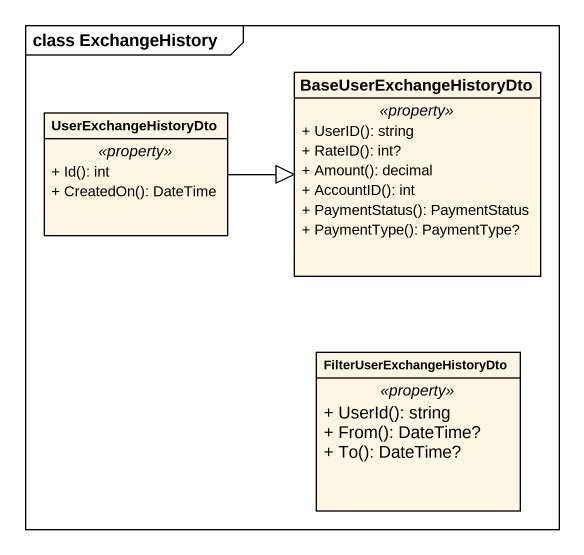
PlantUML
@startuml
mainframe class ExchangeHistory
hide circle
hide empty members
skinparam classAttributeIconSize 0
class UserExchangeHistoryDto {
  .. <<property>> ..
  + Id(): int
  + CreatedOn(): DateTime
}
class BaseUserExchangeHistoryDto {
  .. <<property>> ..
  + UserID(): string
  + RateID(): int?
  + Amount(): decimal
  + AccountID(): int
  + PaymentStatus(): PaymentStatus
  + PaymentType(): PaymentType?
}
class FilterUserExchangeHistoryDto {
  .. <<property>> ..
  + UserId(): string
  + From(): DateTime?
  + To(): DateTime?
}
UserExchangeHistoryDto -right-|> BaseUserExchangeHistoryDto
@enduml
